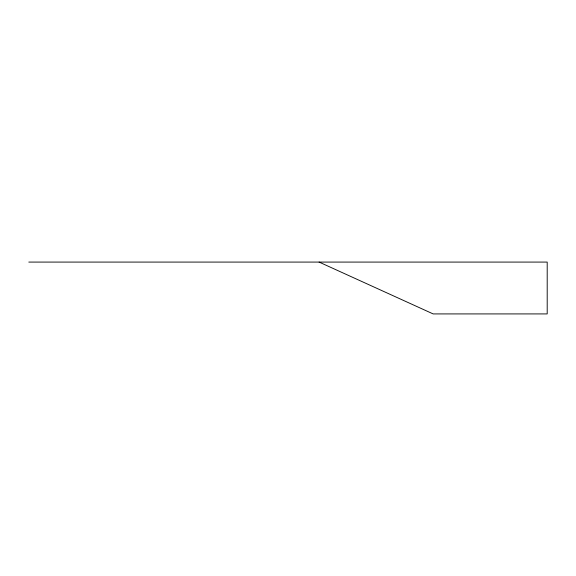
<?xml version="1.0" encoding="UTF-8"?>
<svg xmlns="http://www.w3.org/2000/svg" width="576" height="576" viewBox="0 0 576 576"><rect width="100%" height="100%" fill="white"/><g stroke="black" fill="none" stroke-linecap="round" stroke-linejoin="round"><path stroke-width="0.86" d="M28.8 262.08L547.2 262.08L547.2 313.92L433.152 313.92L319.104 262.08"/></g></svg>
